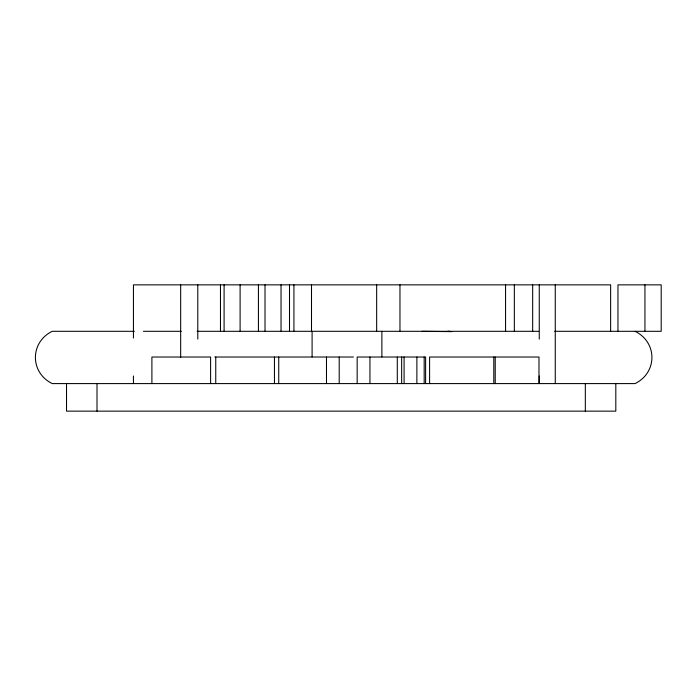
<?xml version="1.0" encoding="UTF-8"?>
<svg xmlns="http://www.w3.org/2000/svg" width="696" height="696" viewBox="0 0 696 696"><rect width="100%" height="100%" fill="white"/><g stroke="black" fill="none" stroke-linecap="round" stroke-linejoin="round"><path stroke-width="1.04" d="M447.641 331.305L449.894 331.305M134.398 331.305L52.261 331.305C29.789 342.275 29.789 372.621 52.261 383.592L635.057 383.592C657.537 372.621 657.537 342.275 635.057 331.305M143.385 331.305L181.334 331.305M197.099 331.305L538.591 331.305M554.721 331.305L661.2 331.305L661.2 284.855L617.961 284.855L617.961 331.305M214.82 357.022L353.429 357.022M422.15 331.305L451.782 331.644M644.94 284.855L644.94 331.305M615.812 383.592L615.812 411.145L66.52 411.145L66.52 383.592M610.636 331.305L610.636 284.855L133.441 284.855L133.441 338.021M585.327 383.592L585.327 411.145M555.269 284.855L555.269 383.592M539.261 284.855L539.261 339.109M539.261 375.997L539.261 383.592M538.982 383.592L538.982 357.022L429.597 357.022L429.597 383.592M532.666 284.855L532.666 331.514M514.335 284.855L514.335 331.514M505.566 284.855L505.566 331.305M495.23 357.022L495.23 383.592M493.803 357.022L493.803 383.592M425.604 383.592L425.604 357.022L357.161 357.022L357.161 383.592M424.177 357.022L424.177 383.592M416.878 357.022L416.878 383.592M404.089 357.022L404.089 383.592M401.644 357.022L401.644 383.592M399.965 284.855L399.965 331.305M397.294 357.022L397.294 383.592M381.878 331.305L381.878 356.918M376.666 284.855L376.666 331.305M369.95 357.022L369.95 383.592M339.204 357.022L339.204 383.592M326.485 357.022L326.485 383.592M312.095 331.305L312.095 356.918M311.504 284.855L311.504 331.305M293.93 284.855L293.93 331.305M289.51 284.855L289.51 331.305M281.036 284.855L281.036 331.305M278.739 357.022L278.739 383.592M274.45 357.022L274.45 383.592M265.019 284.855L265.019 331.305M258.425 284.855L258.425 331.305M240.103 284.855L240.103 331.305M224.095 284.855L224.095 331.305M220.475 284.855L220.475 331.305M215.751 357.022L215.751 383.592M210.601 383.592L210.601 357.022L151.902 357.022L151.902 383.592M197.794 284.855L197.794 339.109M180.664 284.855L180.664 357.553M133.441 375.997L133.441 383.592M97.005 383.592L97.005 411.145"/></g></svg>
